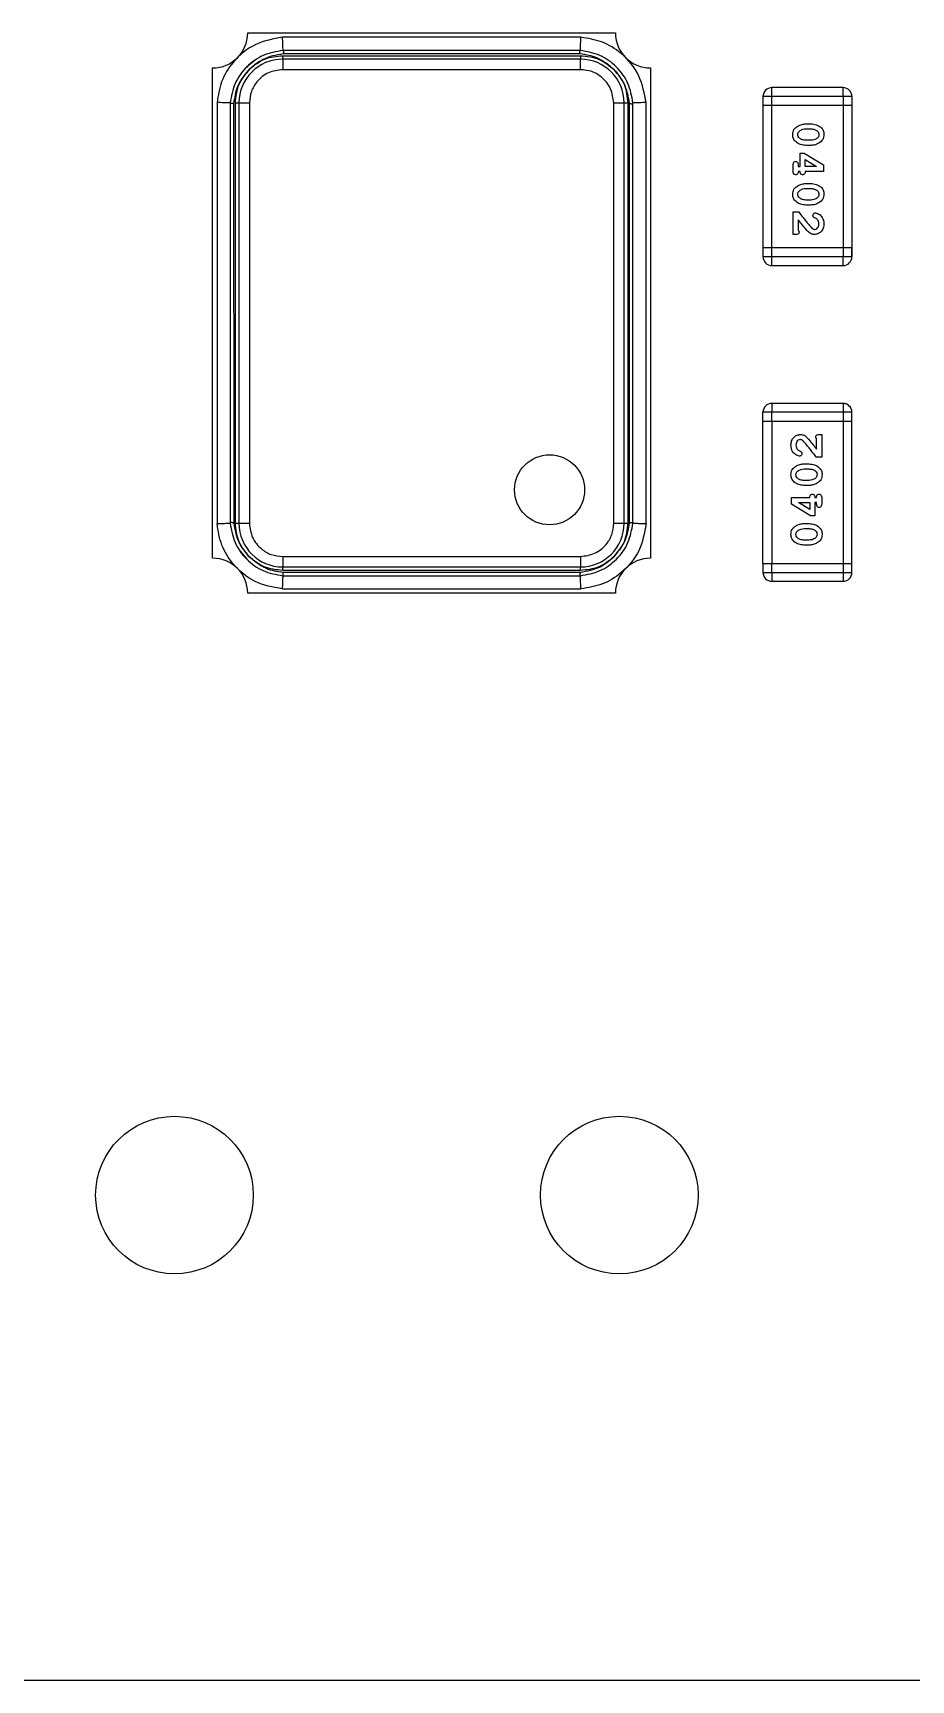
# Model space of a CAD drawing. Header units: millimetres. Extents: x 16604 to 36223, y 4309 to 8014.
# Drawn here: x 19477.71 to 19482.72, y 5296.01 to 5305.42 of the extents above; entities that cross this region are included whole.
import ezdxf

# ---------------------------------------------------------------- set-up
doc = ezdxf.new("R2010")
doc.units = ezdxf.units.MM
doc.layers.get('0').update_dxf_attribs({"lineweight": 35})

msp = doc.modelspace()

# ---------------------------------------------------------------- linework, layer by layer
at = {"color": 7, "linetype": 'Continuous', "lineweight": 25}
for p, q in [((19478.9347, 5305.4186), (19481.0347, 5305.4186)), ((19480.8375, 5305.3936), (19479.132, 5305.3936)), ((19478.9847, 5305.2684), (19478.9293, 5305.2241)), ((19480.8347, 5305.3186), (19479.1347, 5305.3186)), ((19479.1347, 5305.2686), (19479.1347, 5305.2886)), ((19479.1347, 5305.2886), (19480.8347, 5305.2886)), ((19480.8347, 5305.2686), (19479.1347, 5305.2686)), ((19479.1347, 5305.2686), (19479.1347, 5305.2086)), ((19480.8347, 5305.2986), (19479.1363, 5305.2987)), ((19480.8347, 5305.2886), (19480.8347, 5305.2686)), ((19480.8347, 5305.2086), (19480.8347, 5305.2686)), ((19478.7347, 5302.4186), (19478.7347, 5305.2186)), ((19480.8347, 5305.2086), (19479.1347, 5305.2086)), ((19481.2347, 5305.2186), (19481.2347, 5302.4186)), ((19482.3343, 5305.1061), (19481.9279, 5305.1061)), ((19481.9279, 5305.0553), (19481.9279, 5305.1061)), ((19482.3343, 5305.0553), (19482.3343, 5305.1061)), ((19478.7597, 5305.0213), (19478.7597, 5302.6159)), ((19478.8347, 5305.0186), (19478.8347, 5302.6186)), ((19478.8547, 5305.0171), (19478.8548, 5302.6186)), ((19478.8647, 5305.0186), (19478.9447, 5305.0186)), ((19478.8647, 5302.6186), (19478.8647, 5305.0186)), ((19478.8847, 5305.0186), (19478.8847, 5302.6186)), ((19478.9447, 5305.0186), (19478.9447, 5302.6186)), ((19481.0247, 5305.0186), (19481.1047, 5305.0186)), ((19481.0247, 5302.6186), (19481.0247, 5305.0186)), ((19481.0847, 5302.6186), (19481.0847, 5305.0186)), ((19481.1047, 5305.0186), (19481.1047, 5302.6186)), ((19481.1148, 5302.6201), (19481.1148, 5305.0171)), ((19481.1347, 5302.6186), (19481.1347, 5305.0186)), ((19481.2097, 5302.6159), (19481.2097, 5305.0213)), ((19482.3851, 5305.0553), (19481.8771, 5305.0553)), ((19481.8771, 5305.0553), (19481.8771, 5305.0045)), ((19481.8771, 5305.0045), (19481.8771, 5304.1409)), ((19482.3851, 5305.0045), (19481.8771, 5305.0045)), ((19481.9279, 5304.1409), (19481.9279, 5305.0553)), ((19482.3343, 5305.0553), (19482.3343, 5304.1409)), ((19482.3851, 5305.0553), (19482.3851, 5304.1917)), ((19482.1215, 5304.8996), (19482.1511, 5304.8996)), ((19482.122, 5304.8708), (19482.1506, 5304.8708)), ((19482.1506, 5304.8053), (19482.122, 5304.8053)), ((19482.0891, 5304.6558), (19482.0891, 5304.7318)), ((19482.0891, 5304.7318), (19482.1131, 5304.7318)), ((19482.1131, 5304.7318), (19482.2228, 5304.6648)), ((19482.1179, 5304.6955), (19482.183, 5304.6558)), ((19482.1179, 5304.6558), (19482.1179, 5304.6955)), ((19482.1511, 5304.7764), (19482.1215, 5304.7764)), ((19482.0498, 5304.627), (19482.0498, 5304.6663)), ((19482.0786, 5304.6663), (19482.0786, 5304.6558)), ((19482.0786, 5304.6558), (19482.0891, 5304.6558)), ((19482.0891, 5304.627), (19482.0786, 5304.627)), ((19482.183, 5304.6558), (19482.1179, 5304.6558)), ((19482.2228, 5304.627), (19482.1179, 5304.627)), ((19482.2228, 5304.6648), (19482.2228, 5304.627)), ((19482.1215, 5304.5588), (19482.1511, 5304.5588)), ((19482.122, 5304.53), (19482.1506, 5304.53)), ((19482.1511, 5304.4356), (19482.1215, 5304.4356)), ((19482.1506, 5304.4644), (19482.122, 5304.4644)), ((19482.0498, 5304.2678), (19482.0498, 5304.3962)), ((19482.0498, 5304.3962), (19482.0812, 5304.3962)), ((19482.0786, 5304.3517), (19482.0786, 5304.2914)), ((19482.0629, 5304.2678), (19482.0498, 5304.2678)), ((19482.3851, 5304.1917), (19481.8771, 5304.1917)), ((19481.8771, 5304.1409), (19482.3851, 5304.1409)), ((19481.9279, 5304.0901), (19481.9279, 5304.1409)), ((19482.3343, 5304.0901), (19482.3343, 5304.1409)), ((19482.3851, 5304.1409), (19482.3851, 5304.1917)), ((19482.3851, 5304.1917), (19482.3851, 5304.1409)), ((19481.9279, 5304.0901), (19482.3343, 5304.0901)), ((19481.9279, 5303.3027), (19481.9279, 5303.2519)), ((19482.3343, 5303.3027), (19481.9279, 5303.3027)), ((19482.3343, 5303.3027), (19482.3343, 5303.2519)), ((19482.3851, 5303.2519), (19481.8771, 5303.2519)), ((19481.8771, 5303.2011), (19481.8771, 5303.2519)), ((19481.8771, 5303.2011), (19482.3851, 5303.2011)), ((19481.8771, 5302.3883), (19481.8771, 5303.2011)), ((19481.9279, 5303.2011), (19481.9279, 5303.2519)), ((19481.9279, 5303.2011), (19481.9279, 5302.3883)), ((19482.3343, 5303.2519), (19482.3343, 5303.2011)), ((19482.3343, 5303.2011), (19482.3343, 5302.3883)), ((19482.3851, 5303.2011), (19482.3851, 5303.2519)), ((19482.3851, 5302.3883), (19482.3851, 5303.2011)), ((19482.1835, 5303.0412), (19482.1835, 5303.1015)), ((19482.1992, 5303.1251), (19482.2123, 5303.1251)), ((19482.2123, 5303.1251), (19482.2123, 5302.9966)), ((19482.111, 5302.9573), (19482.1406, 5302.9573)), ((19482.1115, 5302.9284), (19482.1401, 5302.9284)), ((19482.2123, 5302.9966), (19482.1809, 5302.9966)), ((19482.1406, 5302.834), (19482.111, 5302.834)), ((19482.1401, 5302.8629), (19482.1115, 5302.8629)), ((19482.0393, 5302.728), (19482.0393, 5302.7659)), ((19482.0393, 5302.7659), (19482.1442, 5302.7659)), ((19482.149, 5302.661), (19482.0393, 5302.728)), ((19482.0791, 5302.737), (19482.1442, 5302.737)), ((19482.1442, 5302.6973), (19482.0791, 5302.737)), ((19482.1442, 5302.737), (19482.1442, 5302.6973)), ((19482.173, 5302.7659), (19482.1835, 5302.7659)), ((19482.1835, 5302.737), (19482.173, 5302.737)), ((19482.173, 5302.737), (19482.173, 5302.661)), ((19482.1835, 5302.7265), (19482.1835, 5302.737)), ((19482.2123, 5302.7659), (19482.2123, 5302.7265)), ((19482.173, 5302.661), (19482.149, 5302.661)), ((19478.8647, 5302.6186), (19478.9447, 5302.6186)), ((19481.0247, 5302.6186), (19481.1047, 5302.6186)), ((19482.111, 5302.6164), (19482.1406, 5302.6164)), ((19482.1115, 5302.5876), (19482.1401, 5302.5876)), ((19478.8849, 5302.4685), (19478.9293, 5302.4131)), ((19482.1406, 5302.4932), (19482.111, 5302.4932)), ((19482.1401, 5302.522), (19482.1115, 5302.522)), ((19479.1347, 5302.4286), (19479.1347, 5302.3686)), ((19479.1347, 5302.4286), (19480.8347, 5302.4286)), ((19479.1347, 5302.3686), (19480.8347, 5302.3686)), ((19479.1347, 5302.3486), (19479.1347, 5302.3686)), ((19480.8347, 5302.3486), (19479.1347, 5302.3486)), ((19480.8347, 5302.4286), (19480.8347, 5302.3686)), ((19480.8347, 5302.3486), (19480.8347, 5302.3686)), ((19481.8771, 5302.3883), (19482.3851, 5302.3883)), ((19481.8771, 5302.3883), (19481.8771, 5302.3375)), ((19481.9279, 5302.3375), (19481.9279, 5302.3883)), ((19482.3343, 5302.3883), (19482.3343, 5302.3375)), ((19482.3851, 5302.3375), (19482.3851, 5302.3883)), ((19479.1347, 5302.3186), (19480.8347, 5302.3186)), ((19479.1363, 5302.3385), (19480.8347, 5302.3386)), ((19481.8771, 5302.3375), (19482.3851, 5302.3375)), ((19481.9279, 5302.3375), (19481.9279, 5302.2867)), ((19481.9279, 5302.2867), (19482.3343, 5302.2867)), ((19482.3343, 5302.3375), (19482.3343, 5302.2867)), ((19481.0347, 5302.2186), (19478.9347, 5302.2186)), ((19479.132, 5302.2436), (19480.8375, 5302.2436)), ((19463.0747, 5296.0111), (19515.0407, 5296.0111))]:
    msp.add_line(p, q, dxfattribs=at)
for centre, radius in [((19480.6587, 5302.8093), 0.2), ((19478.5167, 5298.7811), 0.45), ((19481.0567, 5298.7811), 0.45)]:
    msp.add_circle(centre, radius, dxfattribs=at)
for centre, radius, start, end in [((19478.7347, 5305.4186), 0.2, 270, 0), ((19481.2347, 5305.4186), 0.2, 180, 270), ((19479.1347, 5305.0186), 0.25, 90, 180), ((19480.8347, 5305.0186), 0.25, 0, 90), ((19481.9279, 5305.0553), 0.0508, 90, 180), ((19482.3343, 5305.0553), 0.0508, 0, 90), ((19481.9279, 5304.1409), 0.0508, 180, 270), ((19482.3343, 5304.1409), 0.0508, 270, 0), ((19481.9279, 5303.2519), 0.0508, 90, 180), ((19482.3343, 5303.2519), 0.0508, 0, 90), ((19479.1347, 5302.6186), 0.25, 180, 270), ((19480.8347, 5302.6186), 0.25, 270, 0), ((19478.7347, 5302.2186), 0.2, 0, 90), ((19481.2347, 5302.2186), 0.2, 90, 180), ((19481.9279, 5302.3375), 0.0508, 180, 270), ((19482.3343, 5302.3375), 0.0508, 270, 0)]:
    msp.add_arc(centre, radius, start, end, dxfattribs=at)
for points, knots in [([(19479.132, 5305.3936), (19479.0804, 5305.3841), (19478.9738, 5305.3644), (19478.8534, 5305.265), (19478.7793, 5305.1446), (19478.7661, 5305.0615), (19478.7597, 5305.0213)], [0, 0, 0, 0, 0.27194, 0.561997, 0.788058, 1, 1, 1, 1]), ([(19479.132, 5305.3936), (19479.1323, 5305.3871), (19479.1328, 5305.3746), (19479.1335, 5305.3577), (19479.134, 5305.3439), (19479.1346, 5305.3306), (19479.135, 5305.3205), (19479.1348, 5305.3192), (19479.1347, 5305.3186)], [0, 0, 0, 0, 0.165341, 0.319217, 0.46162, 0.592542, 0.819024, 1, 1, 1, 1]), ([(19480.8347, 5305.3186), (19480.8347, 5305.3192), (19480.8345, 5305.3205), (19480.8349, 5305.3306), (19480.8354, 5305.3439), (19480.836, 5305.3577), (19480.8367, 5305.3746), (19480.8372, 5305.3871), (19480.8375, 5305.3936)], [0, 0, 0, 0, 0.180976, 0.407458, 0.53838, 0.680783, 0.834659, 1, 1, 1, 1]), ([(19481.2097, 5305.0213), (19481.2002, 5305.0729), (19481.1805, 5305.1796), (19481.0812, 5305.2999), (19480.9607, 5305.374), (19480.8777, 5305.3872), (19480.8375, 5305.3936)], [0, 0, 0, 0, 0.27194, 0.561997, 0.788058, 1, 1, 1, 1]), ([(19479.1363, 5305.2987), (19479.0968, 5305.2917), (19479.0261, 5305.2793), (19478.9712, 5305.2336), (19478.9469, 5305.2133)], [0, 0, 0, 0, 0.557355, 1, 1, 1, 1]), ([(19478.9469, 5305.2133), (19478.9745, 5305.2352), (19479.0296, 5305.2789), (19479.0997, 5305.2854), (19479.1347, 5305.2886)], [0, 0, 0, 0, 0.500005, 1, 1, 1, 1]), ([(19479.1347, 5305.3186), (19479.1353, 5305.3185), (19479.1365, 5305.3184), (19479.1379, 5305.3173), (19479.1389, 5305.3153), (19479.1394, 5305.3126), (19479.1393, 5305.3093), (19479.1387, 5305.3057), (19479.1377, 5305.3021), (19479.1367, 5305.2998), (19479.1363, 5305.2987)], [0, 0, 0, 0, 0.11655, 0.241288, 0.371968, 0.50549, 0.638259, 0.766742, 0.887995, 1, 1, 1, 1]), ([(19480.8347, 5305.2986), (19480.8342, 5305.2997), (19480.8331, 5305.302), (19480.8319, 5305.3056), (19480.8311, 5305.3093), (19480.8308, 5305.3126), (19480.8311, 5305.3153), (19480.8319, 5305.3172), (19480.8331, 5305.3184), (19480.8342, 5305.3185), (19480.8347, 5305.3186)], [0, 0, 0, 0, 0.114155, 0.237094, 0.366682, 0.499879, 0.633094, 0.762734, 0.885752, 1, 1, 1, 1]), ([(19481.0298, 5305.2061), (19480.998, 5305.2331), (19480.9409, 5305.2816), (19480.8673, 5305.2934), (19480.8347, 5305.2986)], [0, 0, 0, 0, 0.55704, 1, 1, 1, 1]), ([(19480.8347, 5305.2886), (19480.8716, 5305.285), (19480.9452, 5305.2779), (19481.0016, 5305.2301), (19481.0298, 5305.2061)], [0, 0, 0, 0, 0.499995, 1, 1, 1, 1]), ([(19478.9469, 5305.2133), (19478.9198, 5305.1813), (19478.8712, 5305.1238), (19478.8597, 5305.0498), (19478.8547, 5305.0171)], [0, 0, 0, 0, 0.5573572, 1, 1, 1, 1]), ([(19478.8647, 5305.0186), (19478.8683, 5305.0553), (19478.8754, 5305.1288), (19478.923, 5305.1852), (19478.9469, 5305.2133)], [0, 0, 0, 0, 0.499994, 1, 1, 1, 1]), ([(19479.1347, 5305.2086), (19479.1068, 5305.2051), (19479.0507, 5305.1982), (19478.9888, 5305.147), (19478.9508, 5305.0848), (19478.9468, 5305.0409), (19478.9447, 5305.0186)], [0, 0, 0, 0, 0.279906, 0.560389, 0.776605, 1, 1, 1, 1]), ([(19481.0247, 5305.0186), (19481.0213, 5305.0466), (19481.0143, 5305.1026), (19480.9631, 5305.1645), (19480.9009, 5305.2025), (19480.857, 5305.2066), (19480.8347, 5305.2086)], [0, 0, 0, 0, 0.279906, 0.560389, 0.776605, 1, 1, 1, 1]), ([(19481.0298, 5305.2061), (19481.0516, 5305.1786), (19481.095, 5305.1235), (19481.1015, 5305.0536), (19481.1047, 5305.0186)], [0, 0, 0, 0, 0.500005, 1, 1, 1, 1]), ([(19481.1148, 5305.0171), (19481.1079, 5305.0564), (19481.0955, 5305.127), (19481.05, 5305.1818), (19481.0298, 5305.2061)], [0, 0, 0, 0, 0.5572856, 1, 1, 1, 1]), ([(19478.8347, 5305.0186), (19478.8341, 5305.0185), (19478.8328, 5305.0184), (19478.8228, 5305.0188), (19478.8095, 5305.0193), (19478.7957, 5305.0199), (19478.7787, 5305.0205), (19478.7662, 5305.0211), (19478.7597, 5305.0213)], [0, 0, 0, 0, 0.180976, 0.407458, 0.53838, 0.680783, 0.834659, 1, 1, 1, 1]), ([(19478.8347, 5305.0186), (19478.835, 5305.0186), (19478.8354, 5305.0186), (19478.8379, 5305.0184), (19478.8405, 5305.0182), (19478.8437, 5305.0179), (19478.8483, 5305.0176), (19478.8522, 5305.0173), (19478.8547, 5305.0171)], [0, 0, 0, 0, 0.239457, 0.368361, 0.5, 0.631639, 0.760543, 1, 1, 1, 1]), ([(19481.1148, 5305.0171), (19481.1159, 5305.0166), (19481.1183, 5305.0157), (19481.122, 5305.0148), (19481.1257, 5305.0143), (19481.129, 5305.0142), (19481.1317, 5305.0147), (19481.1336, 5305.0157), (19481.1347, 5305.017), (19481.1347, 5305.0181), (19481.1347, 5305.0186)], [0, 0, 0, 0, 0.114225, 0.237209, 0.366813, 0.5, 0.633187, 0.762791, 0.885775, 1, 1, 1, 1]), ([(19481.2097, 5305.0213), (19481.2032, 5305.0211), (19481.1907, 5305.0205), (19481.1738, 5305.0199), (19481.16, 5305.0193), (19481.1467, 5305.0188), (19481.1367, 5305.0184), (19481.1353, 5305.0185), (19481.1347, 5305.0186)], [0, 0, 0, 0, 0.165339, 0.319214, 0.461617, 0.592538, 0.819021, 1, 1, 1, 1]), ([(19482.0472, 5304.8379), (19482.0483, 5304.8482), (19482.0506, 5304.8688), (19482.0745, 5304.8865), (19482.0977, 5304.8978), (19482.1136, 5304.899), (19482.1215, 5304.8996)], [0, 0, 0, 0, 0.2786646, 0.5581224, 0.779114, 1, 1, 1, 1]), ([(19482.1511, 5304.8996), (19482.1611, 5304.8985), (19482.181, 5304.8963), (19482.206, 5304.8827), (19482.2232, 5304.8622), (19482.2247, 5304.8463), (19482.2254, 5304.8383)], [0, 0, 0, 0, 0.280233, 0.56078, 0.780163, 1, 1, 1, 1]), ([(19482.1215, 5304.7764), (19482.1115, 5304.7775), (19482.0915, 5304.7798), (19482.0665, 5304.7934), (19482.0494, 5304.8141), (19482.0479, 5304.8299), (19482.0472, 5304.8379)], [0, 0, 0, 0, 0.280233, 0.560818, 0.780182, 1, 1, 1, 1]), ([(19482.076, 5304.8378), (19482.0764, 5304.8422), (19482.077, 5304.85), (19482.0824, 5304.8556), (19482.0848, 5304.8581)], [0, 0, 0, 0, 0.559767, 1, 1, 1, 1]), ([(19482.0857, 5304.8173), (19482.0825, 5304.8206), (19482.077, 5304.8264), (19482.0763, 5304.8343), (19482.076, 5304.8378)], [0, 0, 0, 0, 0.55887, 1, 1, 1, 1]), ([(19482.0848, 5304.8581), (19482.0912, 5304.8622), (19482.1025, 5304.8696), (19482.116, 5304.8704), (19482.122, 5304.8708)], [0, 0, 0, 0, 0.559159, 1, 1, 1, 1]), ([(19482.122, 5304.8053), (19482.1146, 5304.8058), (19482.1014, 5304.8067), (19482.0905, 5304.8141), (19482.0857, 5304.8173)], [0, 0, 0, 0, 0.559888, 1, 1, 1, 1]), ([(19482.1506, 5304.8708), (19482.158, 5304.8703), (19482.1712, 5304.8694), (19482.1821, 5304.862), (19482.1869, 5304.8587)], [0, 0, 0, 0, 0.559873, 1, 1, 1, 1]), ([(19482.1878, 5304.8179), (19482.1814, 5304.8138), (19482.17, 5304.8064), (19482.1566, 5304.8056), (19482.1506, 5304.8053)], [0, 0, 0, 0, 0.559235, 1, 1, 1, 1]), ([(19482.2254, 5304.8383), (19482.2243, 5304.828), (19482.2219, 5304.8074), (19482.198, 5304.7897), (19482.1749, 5304.7783), (19482.159, 5304.777), (19482.1511, 5304.7764)], [0, 0, 0, 0, 0.278653, 0.558132, 0.779122, 1, 1, 1, 1]), ([(19482.1869, 5304.8587), (19482.1901, 5304.8555), (19482.1956, 5304.8496), (19482.1963, 5304.8416), (19482.1966, 5304.8381)], [0, 0, 0, 0, 0.558894, 1, 1, 1, 1]), ([(19482.1966, 5304.8381), (19482.1962, 5304.8337), (19482.1956, 5304.8259), (19482.1902, 5304.8203), (19482.1878, 5304.8179)], [0, 0, 0, 0, 0.5597193, 1, 1, 1, 1]), ([(19482.0498, 5304.6663), (19482.0499, 5304.6688), (19482.0501, 5304.6737), (19482.0529, 5304.6802), (19482.0584, 5304.6841), (19482.0622, 5304.6844), (19482.0642, 5304.6846)], [0, 0, 0, 0, 0.280947, 0.560058, 0.77987, 1, 1, 1, 1]), ([(19482.0642, 5304.6086), (19482.0617, 5304.6089), (19482.0567, 5304.6096), (19482.0503, 5304.6165), (19482.05, 5304.623), (19482.0498, 5304.627)], [0, 0, 0, 0, 0.280064, 0.559335, 1, 1, 1, 1]), ([(19482.0642, 5304.6846), (19482.0667, 5304.6843), (19482.0716, 5304.6837), (19482.0781, 5304.6767), (19482.0784, 5304.6702), (19482.0786, 5304.6663)], [0, 0, 0, 0, 0.280041, 0.559337, 1, 1, 1, 1]), ([(19482.0786, 5304.627), (19482.0785, 5304.6245), (19482.0783, 5304.6196), (19482.0754, 5304.6131), (19482.07, 5304.6092), (19482.0661, 5304.6088), (19482.0642, 5304.6086)], [0, 0, 0, 0, 0.2809754, 0.5600884, 0.7798617, 1, 1, 1, 1]), ([(19482.1035, 5304.6086), (19482.101, 5304.6089), (19482.0961, 5304.6096), (19482.0896, 5304.6165), (19482.0893, 5304.623), (19482.0891, 5304.627)], [0, 0, 0, 0, 0.280064, 0.559335, 1, 1, 1, 1]), ([(19482.1179, 5304.627), (19482.1179, 5304.6245), (19482.1177, 5304.6196), (19482.1147, 5304.6131), (19482.1094, 5304.6092), (19482.1055, 5304.6088), (19482.1035, 5304.6086)], [0, 0, 0, 0, 0.280975, 0.560088, 0.779862, 1, 1, 1, 1]), ([(19482.0472, 5304.4971), (19482.0483, 5304.5073), (19482.0506, 5304.528), (19482.0745, 5304.5457), (19482.0977, 5304.5569), (19482.1136, 5304.5582), (19482.1215, 5304.5588)], [0, 0, 0, 0, 0.278665, 0.558122, 0.779114, 1, 1, 1, 1]), ([(19482.076, 5304.497), (19482.0764, 5304.5013), (19482.077, 5304.5092), (19482.0824, 5304.5148), (19482.0848, 5304.5172)], [0, 0, 0, 0, 0.559767, 1, 1, 1, 1]), ([(19482.0848, 5304.5172), (19482.0912, 5304.5213), (19482.1025, 5304.5287), (19482.116, 5304.5296), (19482.122, 5304.53)], [0, 0, 0, 0, 0.559159, 1, 1, 1, 1]), ([(19482.1506, 5304.53), (19482.158, 5304.5294), (19482.1712, 5304.5285), (19482.1821, 5304.5211), (19482.1869, 5304.5179)], [0, 0, 0, 0, 0.559873, 1, 1, 1, 1]), ([(19482.1511, 5304.5588), (19482.1611, 5304.5577), (19482.181, 5304.5554), (19482.206, 5304.5418), (19482.2232, 5304.5213), (19482.2247, 5304.5054), (19482.2254, 5304.4975)], [0, 0, 0, 0, 0.280233, 0.56078, 0.780163, 1, 1, 1, 1]), ([(19482.1869, 5304.5179), (19482.1901, 5304.5146), (19482.1956, 5304.5088), (19482.1963, 5304.5008), (19482.1966, 5304.4973)], [0, 0, 0, 0, 0.558894, 1, 1, 1, 1]), ([(19482.1215, 5304.4356), (19482.1115, 5304.4367), (19482.0915, 5304.4389), (19482.0665, 5304.4526), (19482.0494, 5304.4732), (19482.0479, 5304.4891), (19482.0472, 5304.4971)], [0, 0, 0, 0, 0.280233, 0.560818, 0.780182, 1, 1, 1, 1]), ([(19482.0857, 5304.4765), (19482.0825, 5304.4797), (19482.077, 5304.4855), (19482.0763, 5304.4935), (19482.076, 5304.497)], [0, 0, 0, 0, 0.55887, 1, 1, 1, 1]), ([(19482.122, 5304.4644), (19482.1146, 5304.4649), (19482.1014, 5304.4658), (19482.0905, 5304.4732), (19482.0857, 5304.4765)], [0, 0, 0, 0, 0.559888, 1, 1, 1, 1]), ([(19482.1878, 5304.477), (19482.1814, 5304.4729), (19482.17, 5304.4656), (19482.1566, 5304.4648), (19482.1506, 5304.4644)], [0, 0, 0, 0, 0.559235, 1, 1, 1, 1]), ([(19482.2254, 5304.4975), (19482.2243, 5304.4872), (19482.2219, 5304.4665), (19482.198, 5304.4488), (19482.1749, 5304.4374), (19482.159, 5304.4362), (19482.1511, 5304.4356)], [0, 0, 0, 0, 0.278653, 0.558132, 0.779122, 1, 1, 1, 1]), ([(19482.1966, 5304.4973), (19482.1962, 5304.4929), (19482.1956, 5304.4851), (19482.1902, 5304.4795), (19482.1878, 5304.477)], [0, 0, 0, 0, 0.559719, 1, 1, 1, 1]), ([(19482.1237, 5304.2957), (19482.1151, 5304.306), (19482.0998, 5304.3245), (19482.0851, 5304.3433), (19482.0786, 5304.3517)], [0, 0, 0, 0, 0.559982, 1, 1, 1, 1]), ([(19482.0812, 5304.3962), (19482.0894, 5304.3856), (19482.1029, 5304.3681), (19482.1221, 5304.344), (19482.1384, 5304.3236), (19482.1503, 5304.3109), (19482.1562, 5304.3045)], [0, 0, 0, 0, 0.340031, 0.560051, 0.780068, 1, 1, 1, 1]), ([(19482.1625, 5304.3763), (19482.1628, 5304.3784), (19482.1633, 5304.3826), (19482.167, 5304.3873), (19482.1716, 5304.3904), (19482.1749, 5304.3908), (19482.1766, 5304.391)], [0, 0, 0, 0, 0.279504, 0.559316, 0.779773, 1, 1, 1, 1]), ([(19482.1735, 5304.3621), (19482.1718, 5304.3628), (19482.1684, 5304.3641), (19482.1646, 5304.3677), (19482.1628, 5304.372), (19482.1626, 5304.3749), (19482.1625, 5304.3763)], [0, 0, 0, 0, 0.280502, 0.559573, 0.77954, 1, 1, 1, 1]), ([(19482.2254, 5304.3289), (19482.2248, 5304.3203), (19482.2234, 5304.3031), (19482.2094, 5304.2829), (19482.1911, 5304.2698), (19482.1776, 5304.2684), (19482.1708, 5304.2678)], [0, 0, 0, 0, 0.280289, 0.559837, 0.779945, 1, 1, 1, 1]), ([(19482.1724, 5304.2966), (19482.1765, 5304.2975), (19482.1848, 5304.2993), (19482.1948, 5304.3117), (19482.1959, 5304.3225), (19482.1966, 5304.3291)], [0, 0, 0, 0, 0.278618, 0.559765, 1, 1, 1, 1]), ([(19482.1876, 5304.3539), (19482.1852, 5304.3559), (19482.181, 5304.3595), (19482.1758, 5304.3613), (19482.1735, 5304.3621)], [0, 0, 0, 0, 0.559298, 1, 1, 1, 1]), ([(19482.1766, 5304.391), (19482.1844, 5304.3888), (19482.2, 5304.3845), (19482.2206, 5304.3623), (19482.2236, 5304.3416), (19482.2254, 5304.3289)], [0, 0, 0, 0, 0.279813, 0.560624, 1, 1, 1, 1]), ([(19482.1966, 5304.3291), (19482.1962, 5304.3342), (19482.1955, 5304.3433), (19482.19, 5304.3507), (19482.1876, 5304.3539)], [0, 0, 0, 0, 0.559769, 1, 1, 1, 1]), ([(19482.0839, 5304.2822), (19482.0836, 5304.2797), (19482.0831, 5304.2761), (19482.08, 5304.2722), (19482.0741, 5304.268), (19482.0679, 5304.2679), (19482.0629, 5304.2678)], [0, 0, 0, 0, 0.249198, 0.374789, 0.500587, 1, 1, 1, 1]), ([(19482.0786, 5304.2914), (19482.0801, 5304.2899), (19482.0828, 5304.2874), (19482.0835, 5304.2838), (19482.0839, 5304.2822)], [0, 0, 0, 0, 0.56148, 1, 1, 1, 1]), ([(19482.1708, 5304.2678), (19482.1643, 5304.2684), (19482.1536, 5304.2694), (19482.1411, 5304.2777), (19482.132, 5304.2864), (19482.1265, 5304.2926), (19482.1237, 5304.2957)], [0, 0, 0, 0, 0.3388885, 0.558801, 0.7793644, 1, 1, 1, 1]), ([(19482.1562, 5304.3045), (19482.1588, 5304.3022), (19482.1635, 5304.2981), (19482.1697, 5304.297), (19482.1724, 5304.2966)], [0, 0, 0, 0, 0.560979, 1, 1, 1, 1]), ([(19482.3814, 5303.2706), (19482.3813, 5303.271), (19482.3802, 5303.2747), (19482.3761, 5303.2811), (19482.3694, 5303.2891), (19482.3611, 5303.2954), (19482.3521, 5303.2997), (19482.3429, 5303.3023), (19482.3371, 5303.3026), (19482.3343, 5303.3027)], [0, 0, 0, 0, 0.017775, 0.191787, 0.36605, 0.537057, 0.701169, 0.855769, 1, 1, 1, 1]), ([(19482.0367, 5303.064), (19482.0374, 5303.0726), (19482.0387, 5303.0897), (19482.0527, 5303.1099), (19482.071, 5303.123), (19482.0845, 5303.1244), (19482.0913, 5303.1251)], [0, 0, 0, 0, 0.2802887, 0.5598365, 0.7799445, 1, 1, 1, 1]), ([(19482.0897, 5303.0962), (19482.0856, 5303.0954), (19482.0773, 5303.0936), (19482.0673, 5303.0812), (19482.0662, 5303.0703), (19482.0655, 5303.0638)], [0, 0, 0, 0, 0.278618, 0.559765, 1, 1, 1, 1]), ([(19482.1059, 5303.0883), (19482.1033, 5303.0906), (19482.0986, 5303.0948), (19482.0924, 5303.0958), (19482.0897, 5303.0962)], [0, 0, 0, 0, 0.560979, 1, 1, 1, 1]), ([(19482.0913, 5303.1251), (19482.0978, 5303.1245), (19482.1085, 5303.1234), (19482.121, 5303.1151), (19482.1301, 5303.1065), (19482.1356, 5303.1003), (19482.1384, 5303.0971)], [0, 0, 0, 0, 0.338889, 0.558801, 0.779364, 1, 1, 1, 1]), ([(19482.1384, 5303.0971), (19482.147, 5303.0868), (19482.1623, 5303.0684), (19482.177, 5303.0495), (19482.1835, 5303.0412)], [0, 0, 0, 0, 0.559982, 1, 1, 1, 1]), ([(19482.1782, 5303.1107), (19482.1785, 5303.1131), (19482.179, 5303.1168), (19482.1821, 5303.1206), (19482.188, 5303.1248), (19482.1942, 5303.125), (19482.1992, 5303.1251)], [0, 0, 0, 0, 0.249198, 0.374789, 0.500587, 1, 1, 1, 1]), ([(19482.1835, 5303.1015), (19482.182, 5303.1029), (19482.1793, 5303.1055), (19482.1786, 5303.1091), (19482.1782, 5303.1107)], [0, 0, 0, 0, 0.56148, 1, 1, 1, 1]), ([(19482.0855, 5303.0019), (19482.0777, 5303.004), (19482.0621, 5303.0083), (19482.0415, 5303.0305), (19482.0385, 5303.0513), (19482.0367, 5303.064)], [0, 0, 0, 0, 0.2798135, 0.5606238, 1, 1, 1, 1]), ([(19482.0655, 5303.0638), (19482.0659, 5303.0586), (19482.0666, 5303.0495), (19482.0721, 5303.0422), (19482.0745, 5303.039)], [0, 0, 0, 0, 0.559769, 1, 1, 1, 1]), ([(19482.0745, 5303.039), (19482.0769, 5303.037), (19482.0811, 5303.0334), (19482.0863, 5303.0315), (19482.0887, 5303.0307)], [0, 0, 0, 0, 0.559298, 1, 1, 1, 1]), ([(19482.0996, 5303.0166), (19482.0993, 5303.0145), (19482.0988, 5303.0102), (19482.0951, 5303.0055), (19482.0905, 5303.0024), (19482.0872, 5303.002), (19482.0855, 5303.0019)], [0, 0, 0, 0, 0.279504, 0.559316, 0.779773, 1, 1, 1, 1]), ([(19482.0887, 5303.0307), (19482.0903, 5303.03), (19482.0937, 5303.0287), (19482.0975, 5303.0252), (19482.0993, 5303.0208), (19482.0995, 5303.018), (19482.0996, 5303.0166)], [0, 0, 0, 0, 0.280502, 0.559573, 0.77954, 1, 1, 1, 1]), ([(19482.1809, 5302.9966), (19482.1727, 5303.0072), (19482.1592, 5303.0248), (19482.14, 5303.0489), (19482.1237, 5303.0692), (19482.1118, 5303.0819), (19482.1059, 5303.0883)], [0, 0, 0, 0, 0.3400314, 0.5600511, 0.7800684, 1, 1, 1, 1]), ([(19482.0367, 5302.8954), (19482.0378, 5302.9057), (19482.0402, 5302.9263), (19482.0641, 5302.944), (19482.0872, 5302.9554), (19482.1031, 5302.9567), (19482.111, 5302.9573)], [0, 0, 0, 0, 0.278653, 0.558132, 0.779122, 1, 1, 1, 1]), ([(19482.0655, 5302.8956), (19482.0659, 5302.9), (19482.0665, 5302.9078), (19482.0719, 5302.9134), (19482.0743, 5302.9158)], [0, 0, 0, 0, 0.559719, 1, 1, 1, 1]), ([(19482.0743, 5302.9158), (19482.0807, 5302.9199), (19482.0921, 5302.9272), (19482.1055, 5302.9281), (19482.1115, 5302.9284)], [0, 0, 0, 0, 0.5592349, 1, 1, 1, 1]), ([(19482.1401, 5302.9284), (19482.1475, 5302.9279), (19482.1607, 5302.927), (19482.1716, 5302.9196), (19482.1764, 5302.9164)], [0, 0, 0, 0, 0.559888, 1, 1, 1, 1]), ([(19482.1406, 5302.9573), (19482.1506, 5302.9562), (19482.1706, 5302.9539), (19482.1956, 5302.9403), (19482.2127, 5302.9196), (19482.2142, 5302.9037), (19482.215, 5302.8958)], [0, 0, 0, 0, 0.280233, 0.560818, 0.780182, 1, 1, 1, 1]), ([(19482.1764, 5302.9164), (19482.1796, 5302.9131), (19482.1851, 5302.9073), (19482.1858, 5302.8994), (19482.1861, 5302.8959)], [0, 0, 0, 0, 0.5588701, 1, 1, 1, 1]), ([(19482.111, 5302.834), (19482.101, 5302.8352), (19482.0811, 5302.8374), (19482.0561, 5302.851), (19482.0389, 5302.8715), (19482.0374, 5302.8874), (19482.0367, 5302.8954)], [0, 0, 0, 0, 0.2802329, 0.5607804, 0.7801634, 1, 1, 1, 1]), ([(19482.0752, 5302.875), (19482.0721, 5302.8782), (19482.0665, 5302.8841), (19482.0658, 5302.8921), (19482.0655, 5302.8956)], [0, 0, 0, 0, 0.5588939, 1, 1, 1, 1]), ([(19482.1115, 5302.8629), (19482.1041, 5302.8634), (19482.0909, 5302.8643), (19482.08, 5302.8717), (19482.0752, 5302.875)], [0, 0, 0, 0, 0.559873, 1, 1, 1, 1]), ([(19482.1773, 5302.8756), (19482.1709, 5302.8715), (19482.1596, 5302.8641), (19482.1461, 5302.8633), (19482.1401, 5302.8629)], [0, 0, 0, 0, 0.559159, 1, 1, 1, 1]), ([(19482.215, 5302.8958), (19482.2138, 5302.8855), (19482.2115, 5302.8649), (19482.1876, 5302.8472), (19482.1644, 5302.8359), (19482.1485, 5302.8347), (19482.1406, 5302.834)], [0, 0, 0, 0, 0.2786646, 0.5581224, 0.779114, 1, 1, 1, 1]), ([(19482.1861, 5302.8959), (19482.1858, 5302.8915), (19482.1851, 5302.8837), (19482.1797, 5302.8781), (19482.1773, 5302.8756)], [0, 0, 0, 0, 0.559767, 1, 1, 1, 1]), ([(19482.1442, 5302.7659), (19482.1443, 5302.7684), (19482.1444, 5302.7733), (19482.1474, 5302.7798), (19482.1527, 5302.7837), (19482.1566, 5302.784), (19482.1586, 5302.7842)], [0, 0, 0, 0, 0.2809754, 0.5600884, 0.7798617, 1, 1, 1, 1]), ([(19482.1586, 5302.7842), (19482.1611, 5302.7839), (19482.166, 5302.7833), (19482.1725, 5302.7763), (19482.1728, 5302.7698), (19482.173, 5302.7659)], [0, 0, 0, 0, 0.280064, 0.559335, 1, 1, 1, 1]), ([(19482.1835, 5302.7659), (19482.1836, 5302.7684), (19482.1838, 5302.7733), (19482.1867, 5302.7798), (19482.1921, 5302.7837), (19482.196, 5302.784), (19482.1979, 5302.7842)], [0, 0, 0, 0, 0.2809754, 0.5600884, 0.7798617, 1, 1, 1, 1]), ([(19482.1979, 5302.7082), (19482.1954, 5302.7085), (19482.1905, 5302.7091), (19482.184, 5302.7161), (19482.1837, 5302.7226), (19482.1835, 5302.7265)], [0, 0, 0, 0, 0.280041, 0.559337, 1, 1, 1, 1]), ([(19482.1979, 5302.7842), (19482.2004, 5302.7839), (19482.2054, 5302.7833), (19482.2118, 5302.7763), (19482.2121, 5302.7698), (19482.2123, 5302.7659)], [0, 0, 0, 0, 0.280064, 0.559335, 1, 1, 1, 1]), ([(19482.2123, 5302.7265), (19482.2122, 5302.7241), (19482.212, 5302.7192), (19482.2092, 5302.7126), (19482.2037, 5302.7088), (19482.1999, 5302.7084), (19482.1979, 5302.7082)], [0, 0, 0, 0, 0.280947, 0.560058, 0.77987, 1, 1, 1, 1]), ([(19478.7597, 5302.6159), (19478.7662, 5302.6161), (19478.7787, 5302.6167), (19478.7957, 5302.6174), (19478.8095, 5302.6179), (19478.8228, 5302.6184), (19478.8328, 5302.6188), (19478.8341, 5302.6187), (19478.8347, 5302.6186)], [0, 0, 0, 0, 0.165341, 0.319217, 0.46162, 0.592542, 0.819024, 1, 1, 1, 1]), ([(19479.132, 5302.2436), (19479.0785, 5302.2532), (19478.9716, 5302.2724), (19478.8546, 5302.3725), (19478.7796, 5302.4903), (19478.7664, 5302.5738), (19478.7597, 5302.6159)], [0, 0, 0, 0, 0.280567, 0.56101, 0.778517, 1, 1, 1, 1]), ([(19478.8548, 5302.6186), (19478.8536, 5302.6191), (19478.8512, 5302.6201), (19478.8475, 5302.6212), (19478.8438, 5302.622), (19478.8405, 5302.6222), (19478.8378, 5302.6219), (19478.8359, 5302.6211), (19478.8348, 5302.62), (19478.8348, 5302.6191), (19478.8347, 5302.6186)], [0, 0, 0, 0, 0.116788, 0.241738, 0.37258, 0.506182, 0.638933, 0.767288, 0.888311, 1, 1, 1, 1]), ([(19478.8548, 5302.6186), (19478.8618, 5302.5794), (19478.8745, 5302.5091), (19478.9201, 5302.4546), (19478.9403, 5302.4304)], [0, 0, 0, 0, 0.557562, 1, 1, 1, 1]), ([(19478.9403, 5302.4304), (19478.9184, 5302.458), (19478.8745, 5302.5133), (19478.868, 5302.5835), (19478.8647, 5302.6186)], [0, 0, 0, 0, 0.500005, 1, 1, 1, 1]), ([(19478.9447, 5302.6186), (19478.9482, 5302.5906), (19478.9552, 5302.5346), (19479.0063, 5302.4727), (19479.0686, 5302.4347), (19479.1124, 5302.4307), (19479.1347, 5302.4286)], [0, 0, 0, 0, 0.279906, 0.560389, 0.776605, 1, 1, 1, 1]), ([(19480.8347, 5302.4286), (19480.8627, 5302.4321), (19480.9187, 5302.4391), (19480.9806, 5302.4902), (19481.0187, 5302.5524), (19481.0227, 5302.5963), (19481.0247, 5302.6186)], [0, 0, 0, 0, 0.279906, 0.560389, 0.776605, 1, 1, 1, 1]), ([(19481.2097, 5302.6159), (19481.2002, 5302.5624), (19481.181, 5302.4555), (19481.0808, 5302.3384), (19480.9631, 5302.2634), (19480.8796, 5302.2503), (19480.8375, 5302.2436)], [0, 0, 0, 0, 0.280567, 0.56101, 0.778517, 1, 1, 1, 1]), ([(19481.0229, 5302.4242), (19481.0499, 5302.4562), (19481.0984, 5302.5136), (19481.1097, 5302.5875), (19481.1148, 5302.6201)], [0, 0, 0, 0, 0.557621, 1, 1, 1, 1]), ([(19481.1047, 5302.6186), (19481.1012, 5302.582), (19481.0941, 5302.5086), (19481.0467, 5302.4523), (19481.0229, 5302.4242)], [0, 0, 0, 0, 0.499995, 1, 1, 1, 1]), ([(19481.1148, 5302.6201), (19481.1159, 5302.6206), (19481.1182, 5302.6215), (19481.1218, 5302.6226), (19481.1254, 5302.6232), (19481.1287, 5302.6233), (19481.1315, 5302.6228), (19481.1334, 5302.6218), (19481.1345, 5302.6204), (19481.1347, 5302.6192), (19481.1347, 5302.6186)], [0, 0, 0, 0, 0.111917, 0.233111, 0.361567, 0.494342, 0.627893, 0.758618, 0.883405, 1, 1, 1, 1]), ([(19481.1347, 5302.6186), (19481.1353, 5302.6187), (19481.1367, 5302.6188), (19481.1467, 5302.6184), (19481.16, 5302.6179), (19481.1738, 5302.6174), (19481.1907, 5302.6167), (19481.2032, 5302.6161), (19481.2097, 5302.6159)], [0, 0, 0, 0, 0.180979, 0.407462, 0.538383, 0.680786, 0.834661, 1, 1, 1, 1]), ([(19482.0367, 5302.5545), (19482.0378, 5302.5648), (19482.0402, 5302.5854), (19482.0641, 5302.6032), (19482.0872, 5302.6145), (19482.1031, 5302.6158), (19482.111, 5302.6164)], [0, 0, 0, 0, 0.278653, 0.558132, 0.779122, 1, 1, 1, 1]), ([(19482.111, 5302.4932), (19482.101, 5302.4943), (19482.0811, 5302.4966), (19482.0561, 5302.5102), (19482.0389, 5302.5307), (19482.0374, 5302.5466), (19482.0367, 5302.5545)], [0, 0, 0, 0, 0.280233, 0.56078, 0.780163, 1, 1, 1, 1]), ([(19482.0655, 5302.5547), (19482.0659, 5302.5591), (19482.0665, 5302.5669), (19482.0719, 5302.5725), (19482.0743, 5302.575)], [0, 0, 0, 0, 0.559719, 1, 1, 1, 1]), ([(19482.0752, 5302.5341), (19482.0721, 5302.5374), (19482.0665, 5302.5432), (19482.0658, 5302.5512), (19482.0655, 5302.5547)], [0, 0, 0, 0, 0.558894, 1, 1, 1, 1]), ([(19482.0743, 5302.575), (19482.0807, 5302.5791), (19482.0921, 5302.5864), (19482.1055, 5302.5872), (19482.1115, 5302.5876)], [0, 0, 0, 0, 0.559235, 1, 1, 1, 1]), ([(19482.1115, 5302.522), (19482.1041, 5302.5225), (19482.0909, 5302.5235), (19482.08, 5302.5309), (19482.0752, 5302.5341)], [0, 0, 0, 0, 0.559873, 1, 1, 1, 1]), ([(19482.1401, 5302.5876), (19482.1475, 5302.5871), (19482.1607, 5302.5861), (19482.1716, 5302.5788), (19482.1764, 5302.5755)], [0, 0, 0, 0, 0.559888, 1, 1, 1, 1]), ([(19482.1773, 5302.5348), (19482.1709, 5302.5306), (19482.1596, 5302.5233), (19482.1461, 5302.5224), (19482.1401, 5302.522)], [0, 0, 0, 0, 0.559159, 1, 1, 1, 1]), ([(19482.1406, 5302.6164), (19482.1506, 5302.6153), (19482.1706, 5302.613), (19482.1956, 5302.5994), (19482.2127, 5302.5788), (19482.2142, 5302.5629), (19482.215, 5302.5549)], [0, 0, 0, 0, 0.280233, 0.560818, 0.780182, 1, 1, 1, 1]), ([(19482.215, 5302.5549), (19482.2138, 5302.5446), (19482.2115, 5302.524), (19482.1876, 5302.5063), (19482.1644, 5302.4951), (19482.1485, 5302.4938), (19482.1406, 5302.4932)], [0, 0, 0, 0, 0.2786646, 0.5581224, 0.779114, 1, 1, 1, 1]), ([(19482.1764, 5302.5755), (19482.1796, 5302.5723), (19482.1851, 5302.5665), (19482.1858, 5302.5585), (19482.1861, 5302.555)], [0, 0, 0, 0, 0.5588701, 1, 1, 1, 1]), ([(19482.1861, 5302.555), (19482.1858, 5302.5506), (19482.1851, 5302.5428), (19482.1797, 5302.5372), (19482.1773, 5302.5348)], [0, 0, 0, 0, 0.559767, 1, 1, 1, 1]), ([(19479.1347, 5302.3486), (19479.0981, 5302.3521), (19479.0248, 5302.3592), (19478.9685, 5302.4067), (19478.9403, 5302.4304)], [0, 0, 0, 0, 0.499994, 1, 1, 1, 1]), ([(19478.9403, 5302.4304), (19478.9723, 5302.4034), (19479.0298, 5302.355), (19479.1036, 5302.3436), (19479.1363, 5302.3385)], [0, 0, 0, 0, 0.557436, 1, 1, 1, 1]), ([(19481.0229, 5302.4242), (19480.9953, 5302.4023), (19480.9401, 5302.3584), (19480.8698, 5302.3519), (19480.8347, 5302.3486)], [0, 0, 0, 0, 0.500006, 1, 1, 1, 1]), ([(19480.8347, 5302.3386), (19480.8739, 5302.3457), (19480.9442, 5302.3584), (19480.9988, 5302.404), (19481.0229, 5302.4242)], [0, 0, 0, 0, 0.557561, 1, 1, 1, 1]), ([(19479.1347, 5302.3186), (19479.1348, 5302.318), (19479.135, 5302.3167), (19479.1346, 5302.3066), (19479.134, 5302.2934), (19479.1335, 5302.2796), (19479.1328, 5302.2626), (19479.1323, 5302.2501), (19479.132, 5302.2436)], [0, 0, 0, 0, 0.180968, 0.407447, 0.53837, 0.680775, 0.834655, 1, 1, 1, 1]), ([(19479.1363, 5302.3385), (19479.1361, 5302.336), (19479.1359, 5302.3322), (19479.1357, 5302.3275), (19479.1355, 5302.3243), (19479.1353, 5302.3218), (19479.1351, 5302.3193), (19479.1349, 5302.3189), (19479.1347, 5302.3186)], [0, 0, 0, 0, 0.239637, 0.36855, 0.500159, 0.631745, 0.760591, 1, 1, 1, 1]), ([(19480.8347, 5302.3386), (19480.8342, 5302.3375), (19480.8332, 5302.3351), (19480.8321, 5302.3314), (19480.8314, 5302.3277), (19480.8312, 5302.3244), (19480.8315, 5302.3217), (19480.8322, 5302.3198), (19480.8333, 5302.3187), (19480.8343, 5302.3186), (19480.8347, 5302.3186)], [0, 0, 0, 0, 0.116788, 0.241738, 0.37258, 0.506182, 0.638933, 0.767288, 0.888311, 1, 1, 1, 1]), ([(19480.8375, 5302.2436), (19480.8372, 5302.2501), (19480.8367, 5302.2626), (19480.836, 5302.2796), (19480.8354, 5302.2934), (19480.8349, 5302.3066), (19480.8345, 5302.3167), (19480.8347, 5302.318), (19480.8347, 5302.3186)], [0, 0, 0, 0, 0.165345, 0.319225, 0.46163, 0.592553, 0.819032, 1, 1, 1, 1])]:
    msp.add_open_spline(points, degree=3, knots=knots, dxfattribs=at)
for points in [[(19479.1347, 5305.3186), (19479.0966, 5305.3117), (19479.0204, 5305.2978), (19478.9249, 5305.2284), (19478.8555, 5305.1329), (19478.8417, 5305.0567), (19478.8347, 5305.0186)], [(19481.1347, 5305.0186), (19481.1278, 5305.0567), (19481.114, 5305.1329), (19481.0446, 5305.2284), (19480.9491, 5305.2978), (19480.8728, 5305.3117), (19480.8347, 5305.3186)], [(19478.8347, 5302.6186), (19478.8417, 5302.5805), (19478.8555, 5302.5043), (19478.9249, 5302.4088), (19479.0204, 5302.3394), (19479.0966, 5302.3255), (19479.1347, 5302.3186)], [(19480.8347, 5302.3186), (19480.8728, 5302.3255), (19480.9491, 5302.3394), (19481.0446, 5302.4088), (19481.114, 5302.5043), (19481.1278, 5302.5805), (19481.1347, 5302.6186)]]:
    msp.add_open_spline(points, degree=3, dxfattribs=at)

doc.saveas('drawing.dxf')
